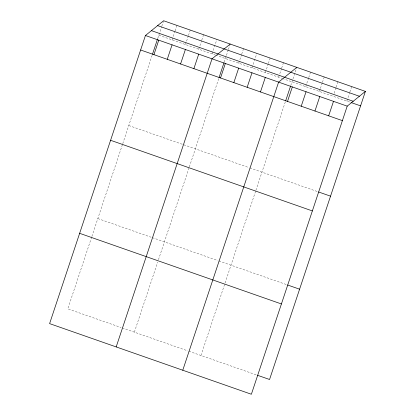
<?xml version="1.0" encoding="UTF-8"?>
<svg xmlns="http://www.w3.org/2000/svg" width="415" height="415" viewBox="0 0 415 415"><rect width="100%" height="100%" fill="white"/><g stroke="black" fill="none" stroke-linecap="round" stroke-linejoin="round"><path stroke-width="0.31" stroke-dasharray="2.08 1.56" d="M91.694 236.986L67.785 308.853L121.056 327.502M91.897 236.374L122.539 144.254M122.741 143.652L152.269 54.889M157.788 38.305L161.617 26.783M161.819 26.181L163.427 21.352M172.126 39.897L174.933 31.447M175.135 30.845L176.94 25.414M185.443 44.555L188.254 36.11M188.452 35.503L190.262 30.072M198.759 49.219L201.571 40.769M201.768 40.167L203.578 34.736M212.075 53.883L216.895 39.399M134.372 332.166L157.664 262.14M158.483 259.681L189.126 167.567M189.328 166.96L218.855 78.202M224.167 62.229L228.203 50.096M228.406 49.494L230.009 44.664M238.708 63.205L241.52 54.759M241.722 54.152L243.527 48.721M252.03 67.868L256.844 53.385M265.346 72.532L268.152 64.081M268.355 63.479L270.16 58.048M278.662 77.19L281.474 68.745M281.671 68.143L283.481 62.712M200.959 355.473L224.863 283.606M225.07 282.994L255.713 190.874M255.915 190.272L285.442 101.509M290.754 85.542L292.783 79.441M292.98 78.84L296.595 67.977M305.699 86.657L308.511 78.212M308.708 77.605L310.519 72.174M319.42 91.461L320.224 89.049M320.421 88.442L322.232 83.016M322.429 82.409L324.24 76.977M334.142 93.245L335.953 87.814M336.15 87.212L337.96 81.781M346.862 101.068L349.669 92.618M349.871 92.016L351.676 86.585M158.81 35.234L215.105 54.941M215.707 55.154L281.686 78.253M282.293 78.466L350.442 102.323M128.769 125.527L248.626 167.489M249.835 167.909L318.014 191.782M97.826 218.56L151.091 237.209M152.3 237.629L217.678 260.516M218.887 260.942L287.071 284.809M122.264 327.928L187.642 350.815M188.851 351.235L257.03 375.108"/><path stroke-width="0.62" d="M145.442 35.508L49.603 323.612L251.376 394.25L347.215 106.147L365.397 91.388L163.624 20.75L145.442 35.508L347.215 106.147M152.471 54.277L157.581 38.917M153.939 54.656L158.758 40.172M167.255 59.314L172.075 44.83M180.572 63.977L185.391 49.494M193.888 68.641L198.707 54.158M116.184 346.924L212.024 58.821L230.211 44.063M219.058 77.584L223.965 62.841M220.526 77.963L225.34 63.479M233.842 82.627L238.661 68.143M247.158 87.29L251.978 72.807M260.475 91.948L265.294 77.465M182.771 370.232L278.61 82.129L296.798 67.37M285.644 100.897L290.547 86.154M287.512 101.416L292.331 86.932M301.233 106.219L306.052 91.736M314.954 111.023L319.773 96.539M328.675 115.827L333.494 101.343M365.397 91.388L269.558 379.492L257.627 375.316M157.622 25.621L359.4 96.259M151.439 30.637L353.217 101.276M351.038 102.531L360.583 105.872M140.623 49.992L342.396 120.63M318.611 191.989L330.542 196.165M110.587 140.286L312.36 210.924M287.668 285.022L299.599 289.198M79.639 233.318L281.412 303.956"/></g></svg>
